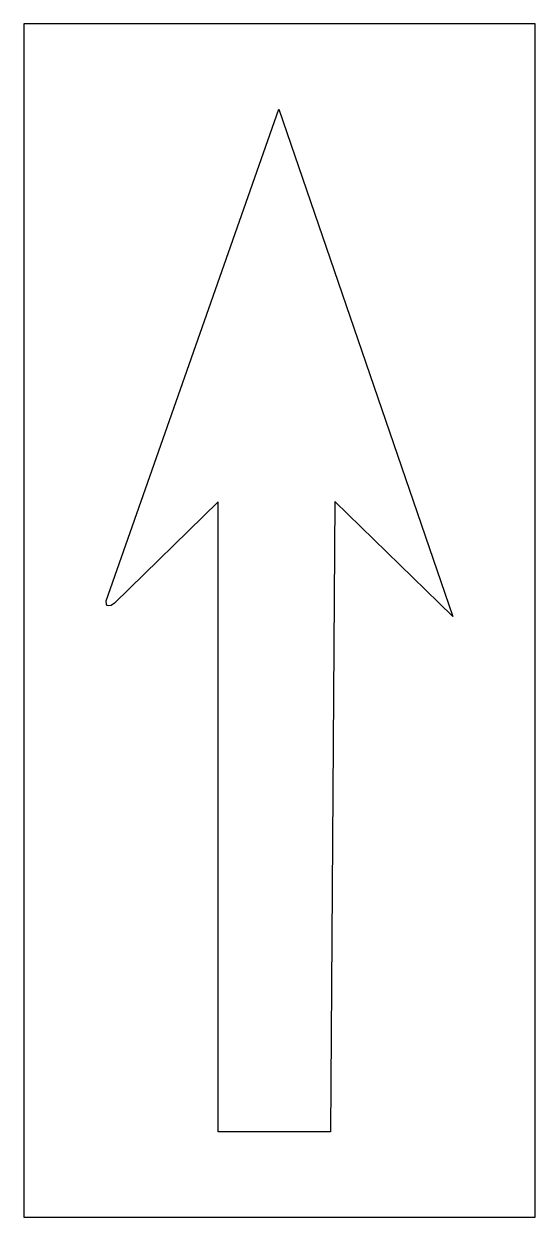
# Model space of a CAD drawing. Header units: inches. Extents: x 0 to 36, y 0 to 84.
import ezdxf

# ---------------------------------------------------------------- set-up
doc = ezdxf.new("R2010")
doc.units = ezdxf.units.IN
doc.header["$MEASUREMENT"] = 0
doc.layers.add('CUT', color=1, linetype='Continuous')

msp = doc.modelspace()

# ---------------------------------------------------------------- linework, layer by layer
at = {"layer": 'CUT'}
for points in [[(0, 0), (36, 0), (36, 84), (0, 84)], [(6.384, 43.213), (6.144, 43.057), (5.949, 43.026), (5.874, 43.062), (5.825, 43.131), (5.786, 43.389), (17.962, 78), (30.214, 42.29), (29.227, 43.246), (21.898, 50.386), (21.597, 6), (13.682, 6), (13.682, 50.347)]]:
    msp.add_lwpolyline(points, close=True, dxfattribs=at)

doc.saveas('drawing.dxf')
